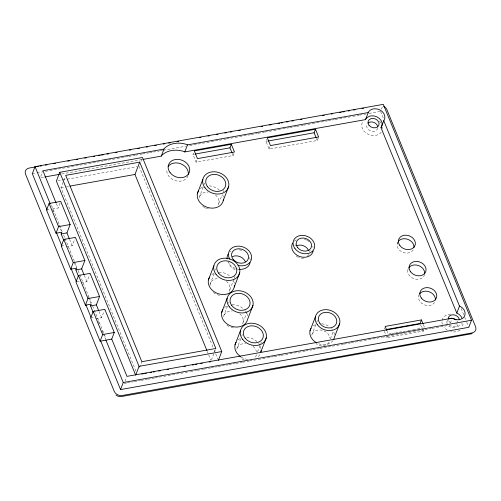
<?xml version="1.0" encoding="UTF-8"?>
<svg xmlns="http://www.w3.org/2000/svg" width="501" height="501" viewBox="0 0 501 501"><rect width="100%" height="100%" fill="white"/><g stroke="black" fill="none" stroke-linecap="round" stroke-linejoin="round"><path stroke-width="0.38" stroke-dasharray="2.5 1.88" d="M40.775 176.371L42.942 170.735M135.915 371.16L60.959 187.706L63.464 181.168M63.746 180.448L65.136 176.815M52.367 209.036L58.166 208.003L60.709 201.389M66.389 246.786L72.194 245.747L74.874 238.77M81.093 282.771L86.898 281.731L89.579 274.755M140.919 161.56L142.478 157.496M95.797 318.755L101.603 317.715L104.277 310.739M233.929 153.419L233.115 155.535L196.11 162.155L192.96 154.44L193.505 153.03M196.11 162.155L196.924 160.038M125.062 381.292L126.684 377.059M203.174 187.242L199.116 197.82A10.27 8.235 21 0 1 208.134 192.027M204.258 184.418L204.796 183.009M139.604 367.521L141.833 361.709M218.862 203.249L222.112 194.789M223.195 191.964L223.734 190.555M210.126 284.217L214.184 273.64M215.536 270.114L216.081 268.705M318.36 137.662L317.277 140.487L269.1 149.098L265.95 141.388L266.764 139.272M269.1 149.098L270.183 146.279M229.878 289.653L233.936 279.076M234.205 278.368L235.019 276.251M227.473 306.155L223.408 316.732A10.27 8.235 21 0 1 232.433 310.946M228.556 303.337L229.095 301.921M211.384 360.087L215.562 349.203M243.16 322.162L247.218 311.584M240.756 338.67L236.697 349.247A10.27 8.235 21 0 1 245.715 343.461M241.839 335.852L242.378 334.436M294.939 246.004L295.477 244.594M257.527 351.859L260.507 344.099M260.777 343.398L261.315 341.989M309.587 251.596L310.132 250.181M381.405 109.281L382.764 105.755M315.774 324.673L311.71 335.25A9.45 7.578 21 0 1 321.222 330.053A9.45 7.578 21 0 1 329.996 338.238M316.851 321.855L317.396 320.44M330.428 338.839L333.409 331.086M397.155 243.624L397.694 242.215M384.054 329.226L384.599 327.817M407.864 269.839L408.409 268.43M423.752 329.746L423.213 331.155L386.935 337.643L387.48 336.234M446.967 321.529L447.512 320.12M450.349 323.12L451.702 319.594M32.327 173.678L36.185 172.989M36.955 172.851L41.577 172.025M45.428 171.336L103.212 161.003M103.989 160.865L127.874 156.594M128.644 156.456L134.807 155.354M135.577 155.216L141.739 154.114M142.509 153.976L148.672 152.874M149.448 152.736L152.529 152.185M153.3 152.047L159.462 150.945M160.232 150.807L162.543 150.394M163.313 150.256L185.658 146.261M189.51 145.572L218.793 140.336M219.563 140.199L225.726 139.096M226.496 138.959L250.381 134.681M251.151 134.544L257.314 133.441M258.084 133.304L264.252 132.201M265.023 132.064L281.969 129.033M282.739 128.895L288.908 127.793M289.678 127.655L295.84 126.553M296.611 126.415L302.773 125.313M303.543 125.175L320.496 122.144M321.266 122.006L327.429 120.904M328.199 120.766L334.367 119.664M335.138 119.526L352.084 116.495M352.861 116.357L359.023 115.255M359.793 115.117L365.955 114.015M369.037 113.464L379.827 111.535M41.001 177.648L44.827 176.959M61.679 173.947L142.109 159.562M192.96 154.44L194.469 154.17M265.95 141.388L267.484 141.113M57.916 180.83L61.742 180.141M62.512 180.003L66.339 179.32M67.103 179.183L136.798 166.72M60.959 187.706L66.301 186.748M67.059 186.61L68.587 186.341M46.562 210.076L50.188 209.431M61.26 246.06L64.892 245.415M76.691 281.919L79.59 281.399M90.668 318.029L94.294 317.383M391.312 333.578L388.288 334.117L387.141 331.318M392.07 333.441L395.089 332.902M395.846 332.764L398.113 332.363M398.871 332.226L404.914 331.142M407.939 330.604L412.473 329.796M413.231 329.658L423.057 327.898M124.248 383.409L126.559 382.996M127.323 382.858L133.479 381.756M134.249 381.618L140.399 380.522M141.169 380.384L144.244 379.833M145.014 379.695L147.319 379.282M148.089 379.144L151.164 378.593M151.935 378.455L154.239 378.042M155.009 377.904L189.616 371.717M190.386 371.579L196.536 370.483M197.306 370.345L203.456 369.243M204.226 369.105L210.376 368.003M211.146 367.866L217.296 366.77M218.067 366.632L221.141 366.081M221.912 365.943L228.061 364.841M228.832 364.703L234.988 363.607M235.752 363.469L241.908 362.367M242.678 362.229L248.828 361.127M249.598 360.989L266.513 357.964M267.284 357.827L273.433 356.731M274.204 356.593L280.353 355.491M281.124 355.353L304.965 351.088M305.735 350.95L311.885 349.855M312.655 349.717L318.805 348.615M319.575 348.477L343.417 344.212M344.181 344.074L350.337 342.972M351.107 342.841L381.862 337.336M382.632 337.198L424.159 329.771M424.929 329.633L431.079 328.537M431.849 328.399L449.535 325.237L450.123 325.625A8.849 7.095 21 0 0 461.615 323.571M380.597 111.397L383.553 118.643M461.114 308.466L464.371 316.438M464.665 317.158L466.444 321.504M466.738 322.231L468.516 326.577M423.42 324.83L424.566 327.629M420.633 324.848L423.213 331.155M316.419 138.382L317.277 140.487M384.361 331.336L386.077 335.538M386.365 336.24L386.935 337.643M232.257 153.431L233.115 155.535M139.096 166.307L213.063 347.331M214.24 350.23L215.424 353.124M215.724 353.85L217.791 358.916M207.264 351.426L208.447 354.313M208.742 355.04L210.808 360.094M56.413 203.7L58.166 208.003M69.57 239.321L72.194 245.747M84.274 275.306L86.898 281.731M98.973 311.29L101.603 317.715M51.478 205.297L62.124 231.362M63.602 234.982L64.786 237.875M65.086 238.601L74.254 261.046M74.549 261.772L76.916 267.565M78.1 270.459L79.578 274.078M79.872 274.805L89.046 297.25M89.341 297.97L91.414 303.042M92.597 305.936L105.905 338.519M52.661 209.762L53.544 211.929M58.861 224.943L61.222 230.723M74.449 263.094L76.221 267.434M88.27 296.911L90.925 303.418M98.246 321.329L99.129 323.496M102.085 330.729L102.968 332.896M103.269 333.622L105.63 339.402M208.535 208.898A10.27 8.235 21 0 1 207.232 208.61M206.587 208.416A10.27 8.235 21 0 1 205.335 207.928M204.734 207.633A10.27 8.235 21 0 1 202.529 206.168M215.449 194.895A10.27 8.235 21 0 1 218.073 205.247M308.629 254.239A7.897 6.331 21 0 1 307.082 256.537M303.806 258.046A7.897 6.331 21 0 1 298.527 257.376M297.907 257.082A7.897 6.331 21 0 1 296.21 255.955M424.591 274.442A8.699 6.97 21 0 1 414.014 278.756A8.699 6.97 21 0 1 408.252 268.686M294.25 241.194A11.085 8.886 21 0 1 296.341 239.854M304.433 239.372A11.085 8.886 21 0 1 306.48 240.117M307.126 240.43A11.085 8.886 21 0 1 309.512 242.008M312.718 246.273A11.085 8.886 21 0 1 313.112 247.463M434.63 302.347A8.699 6.97 21 0 1 423.677 304.539A8.699 6.97 21 0 1 418.968 294.901M413.206 249.918A8.699 6.97 21 0 1 402.253 252.103A8.699 6.97 21 0 1 397.543 242.471M188.013 175.732A11.06 8.868 21 0 1 175.225 180.623A11.06 8.868 21 0 1 166.946 169.138M235.119 269.651A8.699 6.97 21 0 1 228.869 262.587M238.921 269.294A11.88 9.525 21 0 1 236.647 268.862M235.176 268.367A11.88 9.525 21 0 1 227.767 261.466M229.809 252.116A11.88 9.525 21 0 1 230.861 251.327M239.215 249.836A11.88 9.525 21 0 1 242.916 250.957M249.598 257.558A11.88 9.525 21 0 1 250.25 260.132M200.312 188.652A13.427 10.765 21 0 1 202.842 187.023M209.224 185.884A13.427 10.765 21 0 1 219.795 190.549M222.676 194.801A13.427 10.765 21 0 1 223.415 197.701M256.443 354.677A10.27 8.235 21 0 1 254.245 358.353M244.169 359.85A10.27 8.235 21 0 1 240.111 357.601M253.03 346.323A10.27 8.235 21 0 1 256.449 351.752M259.8 354.602A13.427 10.765 21 0 1 256.769 357.683M247.669 359.424A13.427 10.765 21 0 1 240.568 356.643M237.894 340.079A13.427 10.765 21 0 1 240.417 338.457M246.805 337.317A13.427 10.765 21 0 1 257.84 342.465M258.685 343.479A13.427 10.765 21 0 1 259.725 345.101M260.257 346.229A13.427 10.765 21 0 1 260.996 349.134M219.544 295.296A10.27 8.235 21 0 1 212.593 291.688M209.969 285.664A10.27 8.235 21 0 1 219.144 278.431M226.465 281.299A10.27 8.235 21 0 1 229.082 291.651M233.491 327.904A10.27 8.235 21 0 1 229.627 326.84M229.032 326.546A10.27 8.235 21 0 1 226.821 325.086M239.747 313.814A10.27 8.235 21 0 1 242.371 324.166M211.892 274.592A13.427 10.765 21 0 1 213.852 273.427M218.874 272.275A13.427 10.765 21 0 1 229.802 276.038M233.685 281.205A13.427 10.765 21 0 1 234.324 283.378M224.605 307.564A13.427 10.765 21 0 1 227.135 305.942M232.163 304.79A13.427 10.765 21 0 1 244.557 309.95M245.396 310.964A13.427 10.765 21 0 1 246.442 312.586M246.974 313.72A13.427 10.765 21 0 1 247.607 315.893M329.163 342.089A9.45 7.578 21 0 1 315.824 343.661M332.971 340.586A12.638 10.133 21 0 1 317.502 343.254M313.25 325.926A12.638 10.133 21 0 1 315.091 324.83M321.742 323.803A12.638 10.133 21 0 1 329.602 326.884M331.487 328.606A12.638 10.133 21 0 1 332.282 329.558M333.76 332.15A12.638 10.133 21 0 1 334.455 334.881M381.286 132.22A10.74 8.611 21 0 1 367.346 133.867A10.74 8.611 21 0 1 362.705 121.73M379.47 121.211A10.74 8.611 21 0 1 381.524 123.772M382.658 127.216A10.74 8.611 21 0 1 382.658 128.757M460.006 330.09A10.74 8.611 21 0 1 450.599 331.487M447.374 330.121A10.74 8.611 21 0 1 443.83 327.003M442.358 324.228A10.74 8.611 21 0 1 441.988 320.941M442.107 320.195A10.74 8.611 21 0 1 450.862 314.121M462.893 323.59A10.74 8.611 21 0 1 462.291 327.303M377.673 128.168A5.686 4.559 21 0 1 371.228 131.137A5.686 4.559 21 0 1 366.732 125.156M456.968 323.734A5.686 4.559 21 0 1 455.685 324.134M450.211 322.631A5.686 4.559 21 0 1 448.57 320.44M457.908 324.535A5.686 4.559 21 0 1 448.858 326.157M447.218 323.965A5.686 4.559 21 0 1 447.406 320.421M456.993 320.934A5.686 4.559 21 0 1 457.663 322.099"/><path stroke-width="0.75" d="M100.714 341.043L120.547 389.584L468.811 327.303L471.516 320.252L383.303 104.346L35.039 166.626L32.327 173.678L47.132 209.906M59.763 172.288L56.381 181.099L135.671 375.161L139.053 366.344L59.763 172.288L142.478 157.496L221.768 351.552L218.386 360.369M69.276 238.608L66.946 232.896L70.159 224.523L60.709 201.389L49.098 203.469L46.562 210.076L56.012 233.209L61.817 232.17L61.141 233.936L63.765 240.361M56.012 233.209L58.548 226.596L49.098 203.469M83.98 274.592L81.644 268.88L84.863 260.507L75.407 237.374L63.802 239.453L61.26 246.06L70.716 269.194L76.521 268.154L75.839 269.92L78.469 276.345M70.716 269.194L73.252 262.587L63.802 239.453M98.684 310.576L96.349 304.865L99.561 296.492L90.111 273.358L78.5 275.437L75.964 282.044L85.414 305.178L91.22 304.138L90.543 305.904L93.167 312.33M206.969 350.706L134.963 174.467L139.704 162.13L65.694 175.363L141.833 361.709L215.837 348.477L139.704 162.13M85.414 305.178L87.957 298.571L78.5 275.437M93.205 311.422L90.668 318.029L100.119 341.162L111.729 339.089L114.266 332.476L104.815 309.342L93.205 311.422L102.655 334.555L100.119 341.162M142.873 159.424L161.253 156.137L163.965 149.085L165.117 147.72A22.119 17.735 21 0 1 185.433 144.081L187.474 144.883L368.229 112.556L368.442 112.024A8.849 7.095 21 0 1 379.933 109.969A8.849 7.095 21 0 1 384.092 120.146L381.004 127.649L456.793 313.131L457.457 313.394A8.849 7.095 21 0 1 461.916 318.054M161.253 156.137L162.412 154.771A22.119 17.735 21 0 1 182.727 151.133L184.763 151.935L187.474 144.883M120.547 389.584L123.252 382.532L105.924 340.123M197.432 193.455L202.842 179.352M231.969 152.73L229.965 147.826L231.318 144.301L194.313 150.914L197.463 158.629L234.468 152.01L231.318 144.301M223.258 200.557L228.669 186.453M208.441 279.859L213.852 265.755M221.724 312.373L227.141 298.27M234.268 286.96L239.678 272.857M316.131 137.681L314.127 132.771L315.48 129.245L267.302 137.863L270.459 145.572L318.63 136.961L315.48 129.245M235.013 344.888L240.424 330.785M252.967 305.372L247.55 319.475A13.427 10.765 21 0 1 230.673 325.932A13.427 10.765 21 0 1 222.763 309.756M266.25 337.887L260.839 351.99A13.427 10.765 21 0 0 261.027 350.581M184.763 151.935L365.523 119.607L368.229 112.556M310 330.879L315.411 316.776M339.722 323.464L334.305 337.568A12.638 10.133 21 0 1 333.647 339.446M386.86 330.616L385.137 326.408L421.416 319.92L420.063 323.446L386.052 329.526M456.793 313.131L459.498 306.08L383.716 120.597M365.523 119.607L365.73 119.075A8.849 7.095 21 0 1 377.222 117.021A8.849 7.095 21 0 1 381.386 127.198L381.004 127.649M472.18 333.647L121.223 396.573L118.468 396.429L115.963 395.126M35.402 166.927L29.24 168.029A6.319 5.066 21 0 0 25.538 174.204L114.278 391.4A6.319 5.066 21 0 0 122.181 395.502L471.898 332.958A6.319 5.066 21 0 0 475.606 326.777L386.866 109.587A6.319 5.066 21 0 0 383.678 106.256M36.942 166.651L38.483 166.376M40.024 166.1L41.564 165.825M45.416 165.136L46.956 164.86M53.889 163.62L55.429 163.345M67.754 161.14L69.295 160.865M76.227 159.625L77.768 159.349M84.7 158.109L86.241 157.834M93.173 156.594L94.714 156.318M98.565 155.629L100.106 155.354M101.647 155.078L103.187 154.803M107.039 154.114L108.579 153.838M115.512 152.598L117.052 152.323M129.377 150.118L130.918 149.843M137.856 148.603L139.397 148.327M146.33 147.087L147.87 146.812M154.803 145.572L156.343 145.296M163.276 144.056L164.816 143.781M168.668 143.092L170.208 142.816M177.141 141.576L178.682 141.301M199.479 137.581L201.02 137.305M207.953 136.065L209.493 135.79M216.426 134.55L217.966 134.274M224.899 133.034L226.439 132.759M230.291 132.07L231.831 131.794M238.764 130.554L240.305 130.279M261.102 126.559L262.643 126.283M269.576 125.043L271.116 124.768M278.049 123.528L279.589 123.252M281.13 122.977L282.67 122.701M286.522 122.012L288.062 121.737M291.914 121.048L293.454 120.772M300.387 119.532L301.928 119.257M322.725 115.543L324.266 115.268M331.199 114.028L332.739 113.752M339.672 112.512L341.212 112.237M342.753 111.961L344.293 111.685M348.145 110.997L349.685 110.721M353.537 110.032L355.077 109.757M362.01 108.517L363.551 108.241M163.965 149.085L42.942 170.735L56.118 202.986M44.827 176.959L59.381 174.361M195.227 154.039L229.965 147.826M268.248 140.981L314.127 132.771M70.115 186.065L134.963 174.467M58.548 226.596L70.159 224.523M61.141 233.936L66.946 232.896M73.252 262.587L84.863 260.507M75.839 269.92L81.644 268.88M87.957 298.571L99.561 296.492M90.543 305.904L96.349 304.865M102.655 334.555L114.266 332.476M139.053 366.344L221.768 351.552M141.802 374.065L143.33 373.79M144.864 373.514L146.392 373.245M150.225 372.556L151.753 372.281M153.287 372.011L154.822 371.736M158.648 371.053L160.182 370.778M167.071 369.544L168.605 369.268M183.923 366.532L185.451 366.256M192.346 365.022L193.874 364.753M195.409 364.477L196.943 364.202M200.769 363.519L202.304 363.244M209.193 362.01L210.727 361.735M123.252 382.532L471.516 320.252M459.498 306.08L460.168 306.343A8.849 7.095 21 0 1 464.327 316.519A8.849 7.095 21 0 1 452.835 318.573L452.24 318.185L126.953 376.357L111.729 339.089M421.416 319.92L423.132 324.128M35.039 166.626L50.307 204.007M56.306 232.364L61.93 246.135M71.111 268.592L76.44 281.631M85.909 304.821L90.944 317.133M419.594 293.855A8.699 6.97 21 0 1 429.507 291.876A8.699 6.97 21 0 1 435.4 300.055M296.767 245.747A7.897 6.331 21 0 1 308.434 250.325M408.879 267.64A8.699 6.97 21 0 1 418.798 265.662A8.699 6.97 21 0 1 424.691 273.834M313.194 251.026A11.085 8.886 21 0 1 299.26 256.355A11.085 8.886 21 0 1 292.728 243.004M398.17 241.426A8.699 6.97 21 0 1 408.09 239.44A8.699 6.97 21 0 1 413.976 247.619M168.117 166.495A11.06 8.868 21 0 1 180.848 163.814A11.06 8.868 21 0 1 188.313 174.411M232.47 256.575A8.699 6.97 21 0 1 245.321 261.61M229.734 259.186A11.88 9.525 21 0 1 237.054 246.185A11.88 9.525 21 0 1 251.634 257.032A11.88 9.525 21 0 1 238 265.336M250.112 262.656A11.88 9.525 21 0 1 239.672 269.356M227.122 258.898A11.88 9.525 21 0 1 228.174 254.057M223.446 199.147A13.427 10.765 21 0 1 207.201 207.314A13.427 10.765 21 0 1 198.465 190.843M240.568 356.643A13.427 10.765 21 0 1 236.046 342.271M234.455 285.551A13.427 10.765 21 0 1 218.211 293.718A13.427 10.765 21 0 1 209.474 277.241M316.914 342.96A12.638 10.133 21 0 1 310.977 328.424M367.953 123.121A5.686 4.559 21 0 1 373.884 122.426A5.686 4.559 21 0 1 377.741 126.96M448.257 319.212A5.686 4.559 21 0 1 453.317 314.797A5.686 4.559 21 0 1 459.329 319.801M449.259 318.805A5.686 4.559 21 0 1 456.016 319.914M297.556 247.488A7.897 6.331 21 0 0 310.877 248.195A7.897 6.331 21 0 0 303.23 238.025A7.897 6.331 21 0 0 297.556 247.488M295.008 248.659A11.085 8.886 21 0 0 313.695 249.655A11.085 8.886 21 0 0 302.961 235.389A11.085 8.886 21 0 0 295.008 248.659M421.328 298.045A8.699 6.97 21 0 0 435.989 298.821A8.699 6.97 21 0 0 427.572 287.63A8.699 6.97 21 0 0 421.328 298.045M410.613 271.824A8.699 6.97 21 0 0 425.274 272.607A8.699 6.97 21 0 0 416.857 261.409A8.699 6.97 21 0 0 410.613 271.824M399.904 245.609A8.699 6.97 21 0 0 414.565 246.392A8.699 6.97 21 0 0 406.148 235.194A8.699 6.97 21 0 0 399.904 245.609M170.071 172.62A11.06 8.868 21 0 0 188.714 173.609A11.06 8.868 21 0 0 178.012 159.374A11.06 8.868 21 0 0 170.071 172.62M233.071 259.199A8.699 6.97 21 0 0 247.732 259.981A8.699 6.97 21 0 0 239.315 248.784A8.699 6.97 21 0 0 233.071 259.199M204.997 187.862A13.427 10.765 21 0 0 227.636 189.071A13.427 10.765 21 0 0 214.641 171.78A13.427 10.765 21 0 0 204.997 187.862M207.527 186.698A10.27 8.235 21 0 0 224.843 187.618A10.27 8.235 21 0 0 214.904 174.398A10.27 8.235 21 0 0 207.527 186.698M245.108 338.125A10.27 8.235 21 0 0 262.418 339.045A10.27 8.235 21 0 0 252.479 325.832A10.27 8.235 21 0 0 245.108 338.125M242.578 339.29A13.427 10.765 21 0 0 265.217 340.498A13.427 10.765 21 0 0 252.216 323.214A13.427 10.765 21 0 0 242.578 339.29M231.825 305.61A10.27 8.235 21 0 0 249.135 306.537A10.27 8.235 21 0 0 239.196 293.317A10.27 8.235 21 0 0 231.825 305.61M229.295 306.775A13.427 10.765 21 0 0 251.928 307.983A13.427 10.765 21 0 0 238.933 290.699A13.427 10.765 21 0 0 229.295 306.775M216.006 274.266A13.427 10.765 21 0 0 238.645 275.469A13.427 10.765 21 0 0 225.65 258.184A13.427 10.765 21 0 0 216.006 274.266M218.542 273.095A10.27 8.235 21 0 0 235.852 274.022A10.27 8.235 21 0 0 225.913 260.802A10.27 8.235 21 0 0 218.542 273.095M319.995 323.608A9.45 7.578 21 0 0 335.927 324.46A9.45 7.578 21 0 0 326.777 312.292A9.45 7.578 21 0 0 319.995 323.608M317.44 324.786A12.638 10.133 21 0 0 338.745 325.926A12.638 10.133 21 0 0 326.514 309.656A12.638 10.133 21 0 0 317.44 324.786M368.999 125.237A5.686 4.559 21 0 0 378.587 125.745A5.686 4.559 21 0 0 373.082 118.424A5.686 4.559 21 0 0 368.999 125.237"/></g></svg>
